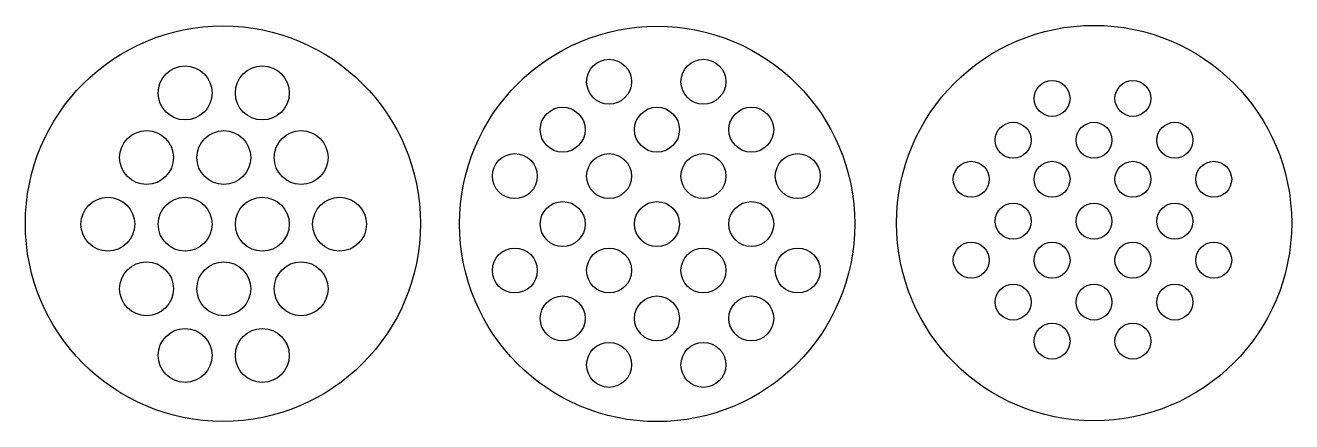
# Model space of a CAD drawing. Extents: x 5448 to 75945, y 3136 to 25180.
import ezdxf

# ---------------------------------------------------------------- set-up
doc = ezdxf.new("R2010")
doc.units = 13
doc.header["$MEASUREMENT"] = 0

msp = doc.modelspace()

# ---------------------------------------------------------------- linework, layer by layer
for centre, radius in [((16448, 14151), 11000), ((40622, 14136), 11000), ((64945, 14180), 11000), ((37946, 22044), 1250), ((43196, 22044), 1250), ((14341, 21420), 1500), ((18641, 21420), 1500), ((62606, 21117), 1000), ((67106, 21117), 1000), ((35362, 19378), 1250), ((40612, 19378), 1250), ((45862, 19378), 1250), ((60441, 18787), 1000), ((64941, 18787), 1000), ((69441, 18787), 1000), ((12198, 17826), 1500), ((16498, 17826), 1500), ((20798, 17826), 1500), ((32696, 16794), 1250), ((37946, 16794), 1250), ((43196, 16794), 1250), ((48446, 16794), 1250), ((58106, 16617), 1000), ((62606, 16617), 1000), ((67106, 16617), 1000), ((71606, 16617), 1000), ((10041, 14120), 1500), ((14341, 14120), 1500), ((18641, 14120), 1500), ((22941, 14120), 1500), ((35362, 14128), 1250), ((40612, 14128), 1250), ((45862, 14128), 1250), ((60441, 14287), 1000), ((64941, 14287), 1000), ((69441, 14287), 1000), ((32696, 11544), 1250), ((37946, 11544), 1250), ((43196, 11544), 1250), ((48446, 11544), 1250), ((58106, 12117), 1000), ((62606, 12117), 1000), ((67106, 12117), 1000), ((71606, 12117), 1000), ((12198, 10526), 1500), ((16498, 10526), 1500), ((20798, 10526), 1500), ((60441, 9787), 1000), ((64941, 9787), 1000), ((69441, 9787), 1000), ((35362, 8878), 1250), ((40612, 8878), 1250), ((45862, 8878), 1250), ((62606, 7617), 1000), ((67106, 7617), 1000), ((14341, 6820), 1500), ((18641, 6820), 1500), ((37946, 6294), 1250), ((43196, 6294), 1250)]:
    msp.add_circle(centre, radius)

doc.saveas('drawing.dxf')
